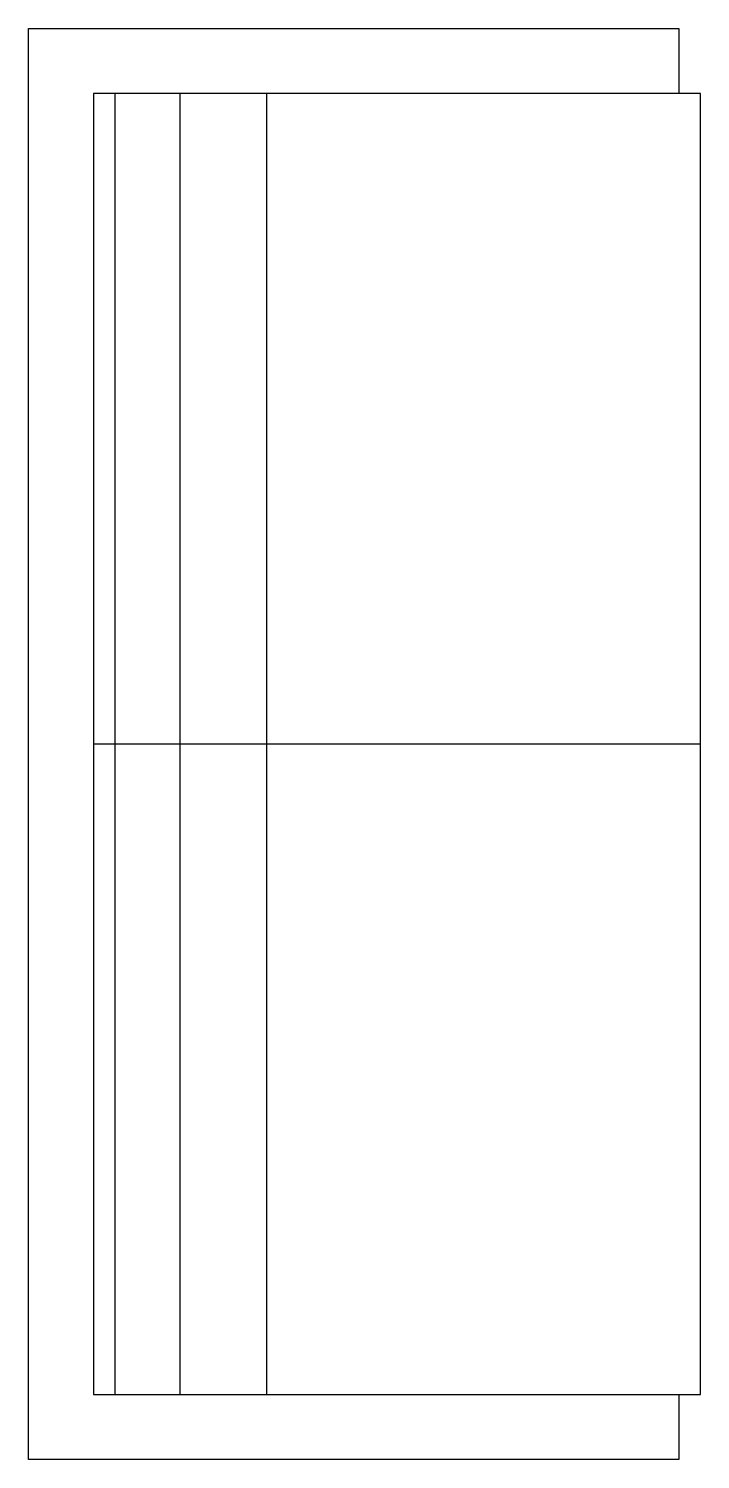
# Model space of a CAD drawing. Extents: x 0 to 0.79, y -0.84 to 0.84.
import ezdxf

# ---------------------------------------------------------------- set-up
doc = ezdxf.new("R2010")
doc.units = 0
doc.header["$LTSCALE"] = 2
doc.layers.get('0').update_dxf_attribs({"linetype": 'CONTINUOUS'})

msp = doc.modelspace()

# ---------------------------------------------------------------- linework, layer by layer
at = {"color": 0, "linetype": 'BYBLOCK'}
for p, q in [((0.1016, -0.762), (0.1016, 0.762)), ((0.1778, -0.762), (0.1778, 0.762)), ((0.2794, -0.762), (0.2794, 0.762)), ((0.7874, 0.762), (0.762, 0.762)), ((0.7874, -0.762), (0.7874, 0.762)), ((0.7874, 0), (0.0762, 0)), ((0.762, -0.762), (0.7874, -0.762))]:
    msp.add_line(p, q, dxfattribs=at)
msp.add_lwpolyline([(0.762, -0.8382), (0, -0.8382), (0, 0.8382), (0.762, 0.8382), (0.762, 0.762), (0.0762, 0.762), (0.0762, -0.762), (0.762, -0.762)], close=True, dxfattribs=at)

doc.saveas('drawing.dxf')
